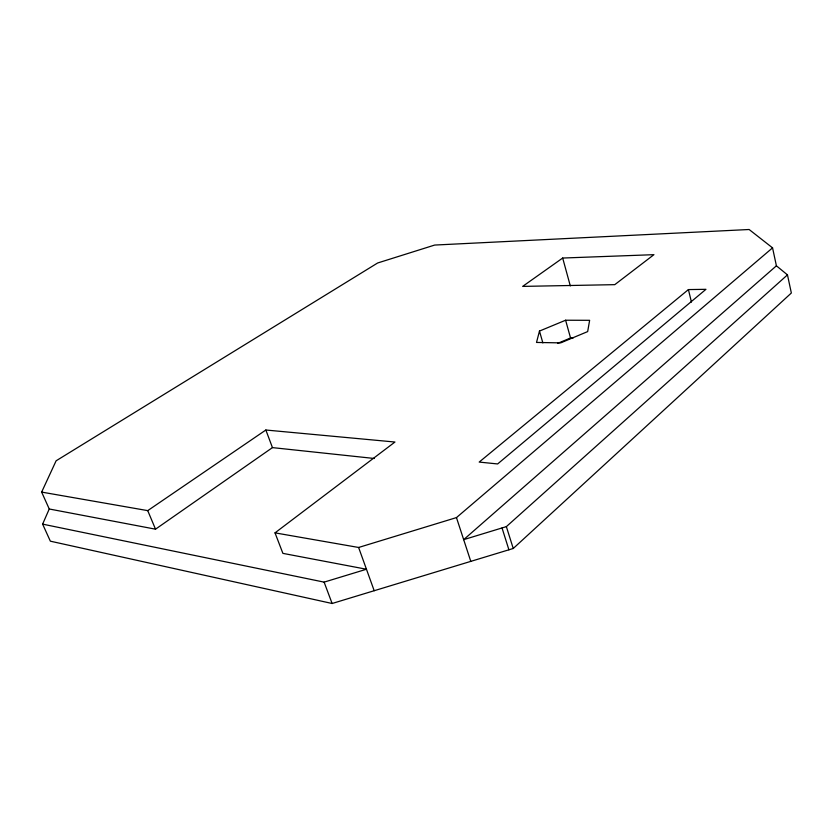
<?xml version="1.0" encoding="UTF-8"?>
<svg xmlns="http://www.w3.org/2000/svg" width="833" height="833" viewBox="0 0 833 833"><rect width="100%" height="100%" fill="white"/><g stroke="black" fill="none" stroke-linecap="round" stroke-linejoin="round"><path stroke-width="1.25" d="M539.482 331.065L536.514 342.446L560.682 342.884L587.671 331.586L589.629 320.309L565.607 320.226L539.482 331.065L542.866 342.925M42.618 524.134L49.241 508.994L41.65 492.095L56.113 460.805L377.641 262.989L434.691 245.058L749.127 229.502L772.555 247.859L776.408 265.81L787.466 274.88L791.35 293.008L513.243 548.478L332.117 603.498L50.355 541.179L42.618 524.134L324.12 582.132L366.458 569.241L282.897 553.372L275.015 532.86L394.946 442.031L265.852 430.015L147.733 510.629L41.65 492.095M776.408 265.81L463.679 539.649L506.36 526.633L787.466 274.88M275.015 532.86L358.617 547.468L456.463 517.595L772.555 247.859M688.422 289.582L479.204 462.076L497.634 463.95L705.947 289.322L688.422 289.582L691.432 302.087M562.681 258.043L522.655 286.396L614.775 284.657L653.936 254.669L562.681 258.043L570.313 285.917M49.241 508.994L155.521 529.184L272.453 447.613L374.392 458.483M557.558 343.415L570.543 337.979L573.073 338.011M147.733 510.629L155.521 529.184M265.852 430.015L272.453 447.613M324.12 582.132L332.117 603.498M358.617 547.468L374.194 590.722M456.463 517.595L470.791 561.38M506.36 526.633L513.243 548.478M502.039 527.966L508.911 549.811M565.607 320.226L570.543 337.979"/></g></svg>
